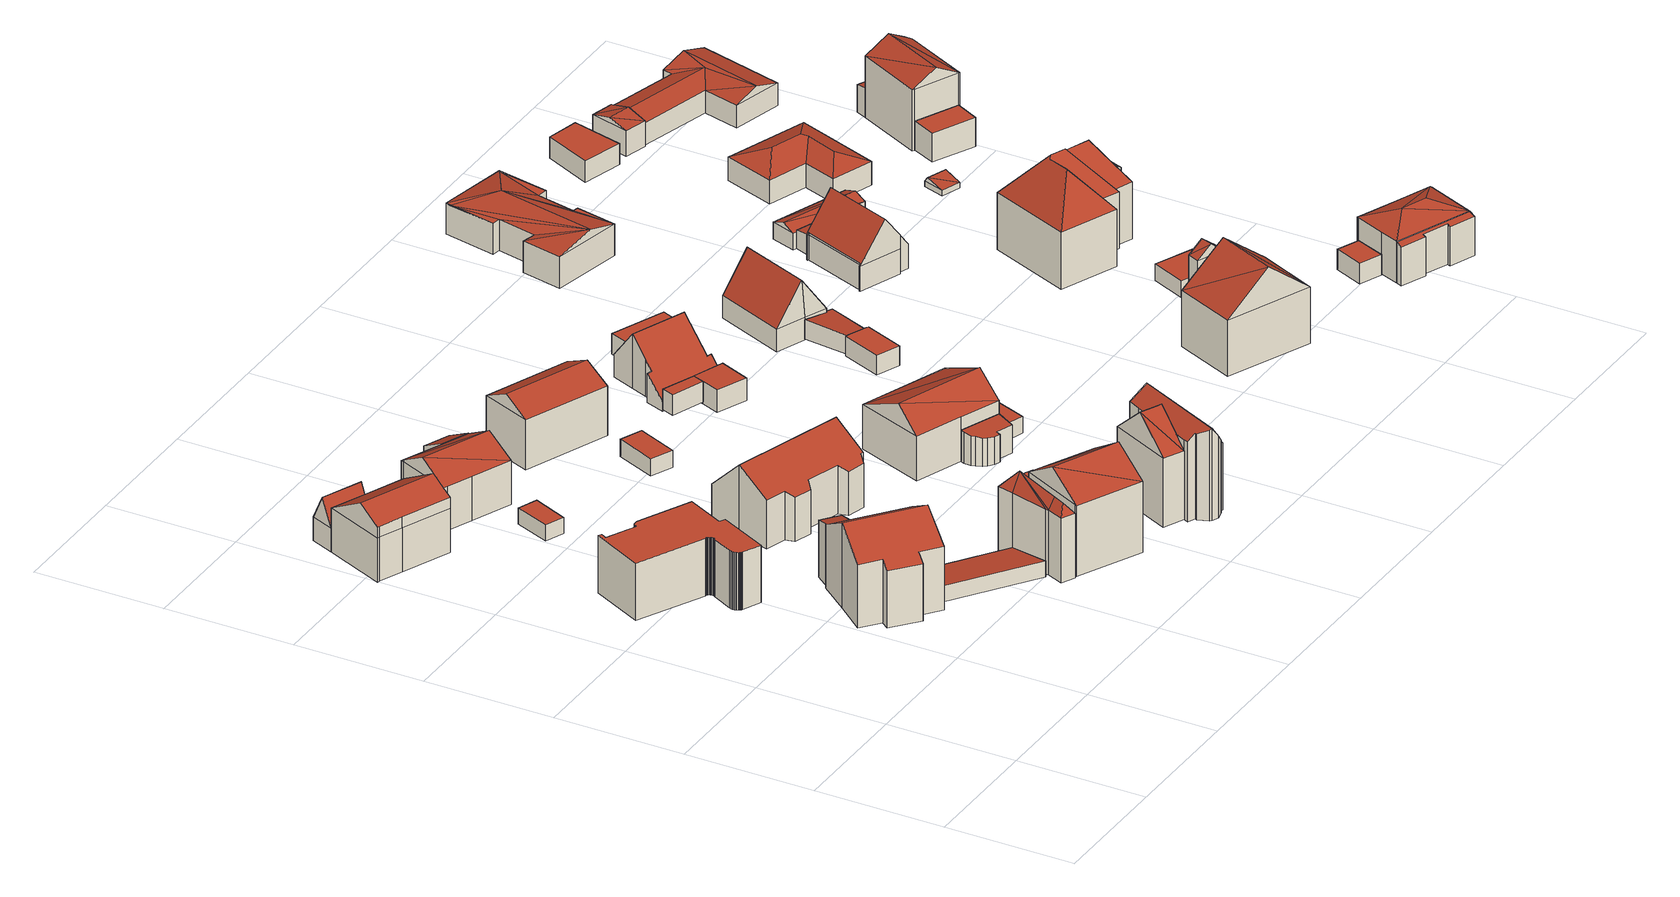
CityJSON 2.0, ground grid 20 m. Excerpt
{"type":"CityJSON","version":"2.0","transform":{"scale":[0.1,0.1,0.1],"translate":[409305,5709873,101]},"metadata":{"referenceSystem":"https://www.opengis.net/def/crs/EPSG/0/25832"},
"CityObjects":{
"building1":{"type":"Building","attributes":{"Gemeindeschluessel":"05978036","Geometrietyp2DReferenz":"3000","function":"31001_1000","roofType":"9999","measuredHeight":9},"geometry":[{"type":"MultiSurface","lod":"2","boundaries":[[[0,1,2,3,4,5,6,7,8,9,10,11,12,13,14,15,16,17,18,19,20,21,22,23,24,25,26,27,28,29,30,31,32,33,34,35,36,37,38,39,40,41,42,43,44,45,46,47,48]],[[48,47,49,50]],[[47,46,51,49]],[[46,45,52,51]],[[45,44,53,52]],[[44,43,54,53]],[[43,42,55,54]],[[42,41,56,55]],[[41,40,57,56]],[[40,39,58,57]],[[39,38,59,58]],[[38,37,60,59]],[[37,36,61,60]],[[36,35,62,61]],[[35,34,63,62]],[[34,33,64,63]],[[33,32,65,64]],[[32,31,66,65]],[[31,30,67,66]],[[30,29,68,67]],[[29,28,69,68]],[[28,27,70,69]],[[27,26,71,70]],[[26,25,72,71]],[[25,24,73,72]],[[24,23,74,73]],[[23,22,75,74]],[[22,21,76,75]],[[21,20,77,76]],[[20,19,78,77]],[[19,18,79,78]],[[18,17,80,79]],[[17,16,81,80]],[[16,15,82,81]],[[15,14,83,82]],[[14,13,84,83]],[[13,12,85,84]],[[12,11,86,85]],[[11,10,87,86]],[[10,9,88,87]],[[9,8,89,88]],[[8,7,90,89]],[[7,6,91,90]],[[6,5,92,91]],[[5,4,93,92]],[[4,3,94,93]],[[3,2,95,94]],[[2,1,96,95]],[[1,0,97,96]],[[0,48,50,97]],[[50,49,51,52,53,54,55,56,57,58,59,60,61,62,63,64,65,66,67,68,69,70,71,72,73,74,75,76,77,78,79,80,81,82,83,84,85,86,87,88,89,90,91,92,93,94,95,96,97]]],"semantics":{"surfaces":[{"type":"RoofSurface"},{"type":"WallSurface"},{"type":"GroundSurface"}],"values":[0,1,1,1,1,1,1,1,1,1,1,1,1,1,1,1,1,1,1,1,1,1,1,1,1,1,1,1,1,1,1,1,1,1,1,1,1,1,1,1,1,1,1,1,1,1,1,1,1,1,2]}}]},
"building2":{"type":"Building","attributes":{"Gemeindeschluessel":"05978036","Geometrietyp2DReferenz":"3000","function":"31001_1000"},"children":["building2-1","building2-2"]},
"building2-1":{"type":"BuildingPart","attributes":{"roofType":"3100","measuredHeight":13.38},"parents":["building2"],"geometry":[{"type":"MultiSurface","lod":"2","boundaries":[[[98,99,100]],[[98,101,102,99]],[[101,103,104,102]],[[103,105,106,104]],[[105,107,108,106]],[[107,109,110,108]],[[109,111,112,110]],[[111,113,114,112]],[[113,115,116,114]],[[115,117,118,116]],[[117,119,120,118]],[[119,121,122,120]],[[121,123,124,122]],[[123,125,126,127,124]],[[121,119,117,115,113,111,109,107,105]],[[105,103,101,98,125,123,121]],[[99,102,104,106,108,110,112,114,116,118,120,122,124,127]],[[100,126,125,98]],[[100,99,127,126]]],"semantics":{"surfaces":[{"type":"WallSurface"},{"type":"RoofSurface"},{"type":"GroundSurface"},{"type":"ClosureSurface"}],"values":[0,0,0,0,0,0,0,0,0,0,0,0,0,0,1,1,2,0,3]}}]},
"building2-2":{"type":"BuildingPart","attributes":{"roofType":"2100","measuredHeight":9.89},"parents":["building2"],"geometry":[{"type":"MultiSurface","lod":"2","boundaries":[[[126,128,129,127]],[[128,130,131,129]],[[130,100,99,131]],[[130,128,126,100]],[[127,129,131,99]],[[127,99,100,126]]],"semantics":{"surfaces":[{"type":"WallSurface"},{"type":"RoofSurface"},{"type":"GroundSurface"},{"type":"ClosureSurface"}],"values":[0,0,0,1,2,3]}}]},
"building3":{"type":"Building","attributes":{"Gemeindeschluessel":"05978036","Geometrietyp2DReferenz":"3000","function":"31001_1000"},"children":["building3-1","building3-2"]},
"building3-1":{"type":"BuildingPart","attributes":{"roofType":"3100","measuredHeight":10.61},"parents":["building3"],"geometry":[{"type":"MultiSurface","lod":"2","boundaries":[[[132,133,134,135]],[[133,136,137,134]],[[136,138,139,140,137]],[[141,142,143,144,145]],[[142,146,147,143]],[[146,148,149,147]],[[148,132,135,149]],[[150,151,152,153,154,155,156]],[[142,141,138,156,155]],[[146,154,153,148]],[[142,155,154,146]],[[148,153,152,132]],[[132,152,151,133]],[[133,151,150,136]],[[136,150,156,138]],[[135,134,137,140,144,143,147,149]],[[145,139,138,141]],[[145,144,140,139]]],"semantics":{"surfaces":[{"type":"WallSurface"},{"type":"RoofSurface"},{"type":"GroundSurface"},{"type":"ClosureSurface"}],"values":[0,0,0,0,0,0,0,1,1,0,0,0,0,0,0,2,0,3]}}]},
"building3-2":{"type":"BuildingPart","attributes":{"roofType":"5000","measuredHeight":7.7},"parents":["building3"],"geometry":[{"type":"MultiSurface","lod":"2","boundaries":[[[139,157,158,140]],[[157,159,160,158]],[[159,145,144,160]],[[161,145,159]],[[162,161,159,157]],[[162,157,139]],[[161,162,139,145]],[[140,158,160,144]],[[140,144,145,139]]],"semantics":{"surfaces":[{"type":"WallSurface"},{"type":"RoofSurface"},{"type":"GroundSurface"},{"type":"ClosureSurface"}],"values":[0,0,0,0,1,0,1,2,3]}}]},
"building4":{"type":"Building","attributes":{"Gemeindeschluessel":"05978036","Geometrietyp2DReferenz":"3000","function":"31001_2460","roofType":"2100","measuredHeight":2.43},"geometry":[{"type":"MultiSurface","lod":"2","boundaries":[[[163,164,104,108]],[[164,165,166,104]],[[165,167,168,166]],[[167,163,108,168]],[[167,165,164,163]],[[108,104,166,168]]],"semantics":{"surfaces":[{"type":"WallSurface"},{"type":"RoofSurface"},{"type":"GroundSurface"}],"values":[0,0,0,0,1,2]}}]},
"building5":{"type":"Building","attributes":{"Gemeindeschluessel":"05978036","Geometrietyp2DReferenz":"3000","function":"31001_1310","roofType":"2100","measuredHeight":2.4},"geometry":[{"type":"MultiSurface","lod":"2","boundaries":[[[169,170,171,172]],[[170,173,174,171]],[[173,175,176,174]],[[175,169,172,176]],[[175,173,170,169]],[[172,171,174,176]]],"semantics":{"surfaces":[{"type":"WallSurface"},{"type":"RoofSurface"},{"type":"GroundSurface"}],"values":[0,0,0,0,1,2]}}]},
"building6":{"type":"Building","attributes":{"Gemeindeschluessel":"05978036","Geometrietyp2DReferenz":"3000","function":"31001_2460","roofType":"1000","measuredHeight":2.53},"geometry":[{"type":"MultiSurface","lod":"2","boundaries":[[[177,178,179,180]],[[178,181,182,179]],[[181,183,184,182]],[[183,177,180,184]],[[183,181,178,177]],[[180,179,182,184]]],"semantics":{"surfaces":[{"type":"WallSurface"},{"type":"RoofSurface"},{"type":"GroundSurface"}],"values":[0,0,0,0,1,2]}}]},
"building7":{"type":"Building","attributes":{"Gemeindeschluessel":"05978036","Geometrietyp2DReferenz":"3000","function":"31001_1000","roofType":"5000","measuredHeight":12.64},"geometry":[{"type":"MultiSurface","lod":"2","boundaries":[[[185,186,187,188]],[[186,189,190,187]],[[189,191,192,190]],[[191,193,194,192]],[[193,195,196,194]],[[195,197,198,196]],[[197,199,200,198]],[[199,201,202,200]],[[201,185,188,202]],[[203,204,199,197]],[[203,197,195]],[[205,206,204,203,195,193]],[[207,205,193,191]],[[207,191,189]],[[206,205,207,189,186]],[[185,206,186]],[[201,206,185]],[[199,206,201]],[[206,199,204]],[[188,187,190,192,194,196,198,200,202]]],"semantics":{"surfaces":[{"type":"WallSurface"},{"type":"RoofSurface"},{"type":"GroundSurface"}],"values":[0,0,0,0,0,0,0,0,0,1,1,1,1,1,1,1,1,1,1,2]}}]},
"building8":{"type":"Building","attributes":{"Gemeindeschluessel":"05978036","Geometrietyp2DReferenz":"3000","function":"31001_1000"},"children":["building8-1","building8-2"]},
"building8-1":{"type":"BuildingPart","attributes":{"roofType":"3100","measuredHeight":9.52},"parents":["building8"],"geometry":[{"type":"MultiSurface","lod":"2","boundaries":[[[208,209,210,211]],[[209,212,213,210]],[[212,214,215,213]],[[214,216,217,215]],[[216,218,219,217]],[[218,220,221,219]],[[220,222,223,221]],[[220,224,208,222]],[[224,220,225,226]],[[226,209,224]],[[209,226,216,214,212]],[[218,225,220]],[[216,226,225,218]],[[208,224,209]],[[223,211,210,213,215,217,219,221]],[[211,223,222,208]]],"semantics":{"surfaces":[{"type":"WallSurface"},{"type":"RoofSurface"},{"type":"GroundSurface"},{"type":"ClosureSurface"}],"values":[0,0,0,0,0,0,0,1,1,1,1,0,0,0,2,3]}}]},
"building8-2":{"type":"BuildingPart","attributes":{"roofType":"2100","measuredHeight":6.96},"parents":["building8"],"geometry":[{"type":"MultiSurface","lod":"2","boundaries":[[[227,228,208,211,229]],[[230,231,232,223,222]],[[231,227,229,232]],[[231,230,228,227]],[[229,211,223,232]],[[222,208,228,230]],[[222,223,211,208]]],"semantics":{"surfaces":[{"type":"WallSurface"},{"type":"RoofSurface"},{"type":"GroundSurface"},{"type":"ClosureSurface"}],"values":[0,0,0,1,2,0,3]}}]},
"building9":{"type":"Building","attributes":{"Gemeindeschluessel":"05978036","Geometrietyp2DReferenz":"3000","function":"31001_1000","roofType":"3100","measuredHeight":14.6},"geometry":[{"type":"MultiSurface","lod":"2","boundaries":[[[233,234,235,236]],[[234,237,238,235]],[[237,239,240,238]],[[239,241,242,240]],[[241,243,244,242]],[[243,233,236,244]],[[245,234,233,243]],[[243,246,245]],[[237,245,246]],[[237,246,247,239]],[[239,247,241]],[[241,247,246,243]],[[234,245,237]],[[236,235,238,240,242,244]]],"semantics":{"surfaces":[{"type":"WallSurface"},{"type":"RoofSurface"},{"type":"GroundSurface"}],"values":[0,0,0,0,0,0,1,1,1,1,0,0,0,2]}}]},
"building10":{"type":"Building","attributes":{"Gemeindeschluessel":"05978036","Geometrietyp2DReferenz":"3000","function":"31001_1000","roofType":"3100","measuredHeight":10.84},"geometry":[{"type":"MultiSurface","lod":"2","boundaries":[[[248,249,250,251]],[[249,252,253,250]],[[252,254,255,253]],[[254,256,257,255]],[[256,258,259,257]],[[258,260,261,259]],[[260,262,263,261]],[[262,264,265,263]],[[264,266,267,265]],[[266,268,269,267]],[[268,270,271,269]],[[270,272,273,271]],[[272,274,275,273]],[[274,276,277,275]],[[276,278,279,277]],[[278,280,281,279]],[[280,282,283,281]],[[282,248,251,283]],[[278,276,274,272,270,268,266,264]],[[264,262,260,258,256,254,252,249,248,282,280,278]],[[251,250,253,255,257,259,261,263,265,267,269,271,273,275,277,279,281,283]]],"semantics":{"surfaces":[{"type":"WallSurface"},{"type":"RoofSurface"},{"type":"GroundSurface"}],"values":[0,0,0,0,0,0,0,0,0,0,0,0,0,0,0,0,0,0,1,1,2]}}]},
"building11":{"type":"Building","attributes":{"Gemeindeschluessel":"05978036","Geometrietyp2DReferenz":"3000","function":"31001_2460","roofType":"1000","measuredHeight":2.7},"geometry":[{"type":"MultiSurface","lod":"2","boundaries":[[[284,285,286,287]],[[285,288,289,286]],[[288,290,291,289]],[[290,284,287,291]],[[290,288,285,284]],[[287,286,289,291]]],"semantics":{"surfaces":[{"type":"WallSurface"},{"type":"RoofSurface"},{"type":"GroundSurface"}],"values":[0,0,0,0,1,2]}}]},
"building12":{"type":"Building","attributes":{"Gemeindeschluessel":"05978036","Geometrietyp2DReferenz":"3000","function":"31001_1000"},"children":["building12-1","building12-2"]},
"building12-1":{"type":"BuildingPart","attributes":{"roofType":"3100","measuredHeight":14.38},"parents":["building12"],"geometry":[{"type":"MultiSurface","lod":"2","boundaries":[[[292,293,294,295]],[[293,296,297,298,294]],[[299,300,301,302,303]],[[300,304,305,301]],[[304,306,307,305]],[[306,308,309,307]],[[308,310,311,309]],[[310,312,313,311]],[[312,314,315,313]],[[314,316,317,315]],[[316,318,319,317]],[[318,320,321,319]],[[320,322,323,321]],[[322,324,325,323]],[[324,326,327,325]],[[326,328,329,327]],[[328,330,331,329]],[[330,332,333,331]],[[332,292,295,333]],[[328,326,324,322,320,318,316,314,312,310,308,306,304]],[[304,300,299,334,335,296,293,292,332,330,328]],[[295,294,298,302,301,305,307,309,311,313,315,317,319,321,323,325,327,329,331,333]],[[299,303,334]],[[335,297,296]],[[303,302,298,297]],[[303,297,335,334]]],"semantics":{"surfaces":[{"type":"WallSurface"},{"type":"RoofSurface"},{"type":"GroundSurface"},{"type":"ClosureSurface"}],"values":[0,0,0,0,0,0,0,0,0,0,0,0,0,0,0,0,0,0,0,1,1,2,0,0,3,3]}}]},
"building12-2":{"type":"BuildingPart","attributes":{"roofType":"3100","measuredHeight":15.64},"parents":["building12"],"geometry":[{"type":"MultiSurface","lod":"2","boundaries":[[[336,303,302,337]],[[297,338,339,298]],[[338,336,337,339]],[[336,338,340]],[[336,341,334,303]],[[341,336,340]],[[340,297,335,341]],[[297,340,338]],[[337,302,298,339]],[[298,302,303,297]],[[341,335,334]],[[334,335,297,303]]],"semantics":{"surfaces":[{"type":"WallSurface"},{"type":"RoofSurface"},{"type":"GroundSurface"},{"type":"ClosureSurface"}],"values":[0,0,0,0,1,1,1,1,2,3,0,3]}}]},
"building13":{"type":"Building","attributes":{"Gemeindeschluessel":"05978036","Geometrietyp2DReferenz":"3000","function":"31001_1000","roofType":"3100","measuredHeight":9.94},"geometry":[{"type":"MultiSurface","lod":"2","boundaries":[[[342,343,344,345]],[[343,346,347,344]],[[346,348,349,347]],[[348,342,345,349]],[[346,343,350]],[[342,348,351]],[[343,342,351,350]],[[348,346,350,351]],[[345,344,347,349]]],"semantics":{"surfaces":[{"type":"WallSurface"},{"type":"RoofSurface"},{"type":"GroundSurface"}],"values":[0,0,0,0,0,0,1,1,2]}}]},
"building14":{"type":"Building","attributes":{"Gemeindeschluessel":"05978036","Geometrietyp2DReferenz":"3000","function":"31001_1000"},"children":["building14-1","building14-2"]},
"building14-1":{"type":"BuildingPart","attributes":{"roofType":"3100","measuredHeight":10.38},"parents":["building14"],"geometry":[{"type":"MultiSurface","lod":"2","boundaries":[[[352,353,354,355]],[[353,356,357,354]],[[356,358,359,360,357]],[[361,362,363,364,365]],[[362,366,367,363]],[[366,352,355,367]],[[368,369,352,366]],[[366,370,368]],[[358,371,368,370]],[[370,362,361,358]],[[356,371,358]],[[353,369,368,371,356]],[[352,369,353]],[[370,366,362]],[[355,354,357,360,364,363,367]],[[365,359,358,361]],[[365,364,360,359]]],"semantics":{"surfaces":[{"type":"WallSurface"},{"type":"RoofSurface"},{"type":"GroundSurface"},{"type":"ClosureSurface"}],"values":[0,0,0,0,0,0,1,1,1,1,0,0,0,0,2,0,3]}}]},
"building14-2":{"type":"BuildingPart","attributes":{"roofType":"2100","measuredHeight":4.91},"parents":["building14"],"geometry":[{"type":"MultiSurface","lod":"2","boundaries":[[[372,373,374,375]],[[373,365,364,374]],[[359,376,377,360]],[[376,378,379,377]],[[378,380,381,379]],[[380,382,383,381]],[[382,384,385,383]],[[384,386,387,385]],[[386,388,389,387]],[[388,390,391,389]],[[390,372,375,391]],[[390,388,386,384,382,380,378,376,359,365,373,372]],[[375,374,364,360,377,379,381,383,385,387,389,391]],[[360,364,365,359]]],"semantics":{"surfaces":[{"type":"WallSurface"},{"type":"RoofSurface"},{"type":"GroundSurface"},{"type":"ClosureSurface"}],"values":[0,0,0,0,0,0,0,0,0,0,0,1,2,3]}}]},
"building15":{"type":"Building","attributes":{"Gemeindeschluessel":"05978036","Geometrietyp2DReferenz":"3000","function":"51009_1610","roofType":"1000","measuredHeight":3.21},"geometry":[{"type":"MultiSurface","lod":"2","boundaries":[[[392,393,394,395]],[[393,396,397,394]],[[396,398,399,397]],[[398,392,395,399]],[[398,396,393,392]],[[395,394,397,399]]],"semantics":{"surfaces":[{"type":"WallSurface"},{"type":"RoofSurface"},{"type":"GroundSurface"}],"values":[0,0,0,0,1,2]}}]},
"building16":{"type":"Building","attributes":{"Gemeindeschluessel":"05978036","Geometrietyp2DReferenz":"3000","function":"31001_2460","roofType":"1000","measuredHeight":2.65},"geometry":[{"type":"MultiSurface","lod":"2","boundaries":[[[400,401,402,403]],[[401,404,405,402]],[[404,406,407,405]],[[406,408,409,407]],[[408,410,411,409]],[[410,400,403,411]],[[410,408,406,404,401,400]],[[403,402,405,407,409,411]]],"semantics":{"surfaces":[{"type":"WallSurface"},{"type":"RoofSurface"},{"type":"GroundSurface"}],"values":[0,0,0,0,0,0,1,2]}}]},
"building17":{"type":"Building","attributes":{"Gemeindeschluessel":"05978036","Geometrietyp2DReferenz":"3000","function":"31001_1000"},"children":["building17-1","building17-2"]},
"building17-1":{"type":"BuildingPart","attributes":{"roofType":"1000","measuredHeight":3.52},"parents":["building17"],"geometry":[{"type":"MultiSurface","lod":"2","boundaries":[[[412,413,414,415]],[[413,396,416,414]],[[396,393,417,418,416]],[[419,412,415,420,421]],[[419,393,396,413,412]],[[415,414,416,418,420]],[[421,417,393,419]],[[421,420,418,417]]],"semantics":{"surfaces":[{"type":"WallSurface"},{"type":"RoofSurface"},{"type":"GroundSurface"},{"type":"ClosureSurface"}],"values":[0,0,0,0,1,2,0,3]}}]},
"building17-2":{"type":"BuildingPart","attributes":{"roofType":"3100","measuredHeight":8.49},"parents":["building17"],"geometry":[{"type":"MultiSurface","lod":"2","boundaries":[[[417,422,423,418]],[[422,424,425,423]],[[424,426,427,425]],[[426,428,429,427]],[[428,430,431,429]],[[430,432,433,431]],[[432,434,435,433]],[[434,436,437,435]],[[436,438,439,437]],[[438,440,441,439]],[[440,421,420,441]],[[436,434,432,430]],[[430,428,426,424,422,417,421,440,438,436]],[[420,418,423,425,427,429,431,433,435,437,439,441]],[[417,418,420,421]]],"semantics":{"surfaces":[{"type":"WallSurface"},{"type":"RoofSurface"},{"type":"GroundSurface"},{"type":"ClosureSurface"}],"values":[0,0,0,0,0,0,0,0,0,0,0,1,1,2,3]}}]},
"building18":{"type":"Building","attributes":{"Gemeindeschluessel":"05978036","Geometrietyp2DReferenz":"3000","function":"31001_2460","roofType":"1000","measuredHeight":3.22},"geometry":[{"type":"MultiSurface","lod":"2","boundaries":[[[442,443,444,445]],[[443,446,447,444]],[[446,448,449,447]],[[448,450,451,449]],[[450,452,453,451]],[[452,442,445,453]],[[452,450,448,446,443,442]],[[445,444,447,449,451,453]]],"semantics":{"surfaces":[{"type":"WallSurface"},{"type":"RoofSurface"},{"type":"GroundSurface"}],"values":[0,0,0,0,0,0,1,2]}}]},
"building19":{"type":"Building","attributes":{"Gemeindeschluessel":"05978036","Geometrietyp2DReferenz":"3000","function":"31001_2460","roofType":"9999","measuredHeight":3},"geometry":[{"type":"MultiSurface","lod":"2","boundaries":[[[454,455,456,457,458,459]],[[459,458,460,461]],[[458,457,462,460]],[[457,456,463,462]],[[456,455,464,463]],[[455,454,465,464]],[[454,459,461,465]],[[461,460,462,463,464,465]]],"semantics":{"surfaces":[{"type":"RoofSurface"},{"type":"WallSurface"},{"type":"GroundSurface"}],"values":[0,1,1,1,1,1,1,2]}}]},
"building20":{"type":"Building","attributes":{"Gemeindeschluessel":"05978036","Geometrietyp2DReferenz":"3000","function":"31001_1000","roofType":"2100","measuredHeight":3.04},"geometry":[{"type":"MultiSurface","lod":"2","boundaries":[[[466,467,464,465]],[[467,468,469,464]],[[468,470,471,469]],[[470,472,473,471]],[[472,474,475,473]],[[474,466,465,475]],[[474,472,470,468,467,466]],[[465,464,469,471,473,475]]],"semantics":{"surfaces":[{"type":"WallSurface"},{"type":"RoofSurface"},{"type":"GroundSurface"}],"values":[0,0,0,0,0,0,1,2]}}]},
"building21":{"type":"Building","attributes":{"Gemeindeschluessel":"05978036","Geometrietyp2DReferenz":"3000","function":"31001_1000","roofType":"5000","measuredHeight":9.46},"geometry":[{"type":"MultiSurface","lod":"2","boundaries":[[[476,477,478,479]],[[477,480,481,478]],[[480,482,483,481]],[[482,484,485,483]],[[484,486,487,485]],[[486,476,479,487]],[[488,482,489]],[[488,484,482]],[[484,488,486]],[[489,482,480]],[[488,489,480,477]],[[476,488,477]],[[488,476,486]],[[479,478,481,483,485,487]]],"semantics":{"surfaces":[{"type":"WallSurface"},{"type":"RoofSurface"},{"type":"GroundSurface"}],"values":[0,0,0,0,0,0,1,1,1,0,1,0,0,2]}}]},
"building22":{"type":"Building","attributes":{"Gemeindeschluessel":"05978036","Geometrietyp2DReferenz":"3000","function":"31001_1000"},"children":["building22-1","building22-2"]},
"building22-1":{"type":"BuildingPart","attributes":{"roofType":"3100","measuredHeight":14.52},"parents":["building22"],"geometry":[{"type":"MultiSurface","lod":"2","boundaries":[[[490,491,492,493,494]],[[491,495,496,492]],[[495,497,498,496]],[[495,491,499]],[[490,500,501,497,502]],[[502,491,490]],[[491,502,499]],[[497,499,502]],[[499,497,495]],[[493,492,496,498,503]],[[503,498,497,501,504]],[[494,500,490]],[[494,493,503,504]],[[494,504,501,500]]],"semantics":{"surfaces":[{"type":"WallSurface"},{"type":"RoofSurface"},{"type":"GroundSurface"},{"type":"ClosureSurface"}],"values":[0,0,0,0,0,1,1,1,1,2,0,0,3,3]}}]},
"building22-2":{"type":"BuildingPart","attributes":{"roofType":"3100","measuredHeight":9.36},"parents":["building22"],"geometry":[{"type":"MultiSurface","lod":"2","boundaries":[[[504,505,506,503]],[[505,507,508,506]],[[507,494,493,508]],[[507,505,509]],[[505,510,509]],[[510,505,504,501]],[[509,494,507]],[[494,509,510,500]],[[503,506,508,493]],[[503,493,494,504]],[[510,501,500]],[[500,501,504,494]]],"semantics":{"surfaces":[{"type":"WallSurface"},{"type":"RoofSurface"},{"type":"GroundSurface"},{"type":"ClosureSurface"}],"values":[0,0,0,0,1,1,1,1,2,3,0,3]}}]},
"building23":{"type":"Building","attributes":{"Gemeindeschluessel":"05978036","Geometrietyp2DReferenz":"3000","function":"31001_2460","roofType":"3100","measuredHeight":7.95},"geometry":[{"type":"MultiSurface","lod":"2","boundaries":[[[511,512,513,514]],[[512,515,516,513]],[[515,517,518,516]],[[517,511,514,518]],[[515,512,519]],[[511,517,520]],[[520,512,511]],[[512,520,519]],[[517,519,520]],[[519,517,515]],[[514,513,516,518]]],"semantics":{"surfaces":[{"type":"WallSurface"},{"type":"RoofSurface"},{"type":"GroundSurface"}],"values":[0,0,0,0,0,0,1,1,1,1,2]}}]},
"building24":{"type":"Building","attributes":{"Gemeindeschluessel":"05978036","Geometrietyp2DReferenz":"3000","function":"31001_1000","roofType":"5000","measuredHeight":9.62},"geometry":[{"type":"MultiSurface","lod":"2","boundaries":[[[521,522,523,524]],[[522,525,526,523]],[[525,527,528,526]],[[527,529,530,528]],[[529,531,532,530]],[[531,533,534,532]],[[533,535,536,534]],[[535,537,538,536]],[[537,539,540,538]],[[539,541,542,540]],[[541,521,524,542]],[[543,544,545,546,547,529,527,548,549]],[[550,551,549,548,552,553]],[[521,550,553,522]],[[522,553,552,525]],[[525,552,548,527]],[[541,551,550,521]],[[531,547,546,533]],[[529,547,531]],[[533,546,545,535]],[[535,545,544,537]],[[537,544,543,539]],[[539,543,549,551,541]],[[524,523,526,528,530,532,534,536,538,540,542]]],"semantics":{"surfaces":[{"type":"WallSurface"},{"type":"RoofSurface"},{"type":"GroundSurface"}],"values":[0,0,0,0,0,0,0,0,0,0,0,1,1,0,0,0,0,0,0,0,0,0,0,2]}}]},
"building25":{"type":"Building","attributes":{"Gemeindeschluessel":"05978036","Geometrietyp2DReferenz":"3000","function":"31001_1000","roofType":"5000","measuredHeight":6.26},"geometry":[{"type":"MultiSurface","lod":"2","boundaries":[[[554,555,556,557]],[[555,558,559,556]],[[558,560,561,559]],[[560,562,563,561]],[[562,564,565,563]],[[564,566,567,565]],[[566,568,569,567]],[[568,570,571,569]],[[570,572,573,571]],[[572,574,575,573]],[[574,576,577,575]],[[576,554,557,577]],[[564,578,579]],[[562,578,564]],[[578,562,580]],[[580,560,558]],[[580,581,578]],[[558,581,580]],[[555,581,558]],[[554,581,555]],[[581,554,576]],[[579,568,566]],[[578,568,579]],[[578,570,568]],[[578,574,570]],[[574,578,581]],[[572,570,574]],[[562,560,580]],[[576,574,581]],[[566,564,579]],[[557,556,559,561,563,565,567,569,571,573,575,577]]],"semantics":{"surfaces":[{"type":"WallSurface"},{"type":"RoofSurface"},{"type":"GroundSurface"}],"values":[0,0,0,0,0,0,0,0,0,0,0,0,1,1,1,1,1,1,1,1,1,1,1,1,1,1,1,0,0,0,2]}}]},
"building26":{"type":"Building","attributes":{"Gemeindeschluessel":"05978036","Geometrietyp2DReferenz":"3000","function":"31001_2460","roofType":"1000","measuredHeight":2.64},"geometry":[{"type":"MultiSurface","lod":"2","boundaries":[[[582,583,584,585]],[[583,586,587,584]],[[586,588,589,587]],[[588,590,514,589]],[[590,591,518,514]],[[591,582,585,518]],[[591,590,588,586,583,582]],[[585,584,587,589,514,518]]],"semantics":{"surfaces":[{"type":"WallSurface"},{"type":"RoofSurface"},{"type":"GroundSurface"}],"values":[0,0,0,0,0,0,1,2]}}]},
"building27":{"type":"Building","attributes":{"Gemeindeschluessel":"05978036","Geometrietyp2DReferenz":"3000","function":"51009_1610","roofType":"2100","measuredHeight":5.71},"geometry":[{"type":"MultiSurface","lod":"2","boundaries":[[[592,593,594,595]],[[593,596,597,594]],[[596,598,599,597]],[[598,592,595,599]],[[598,596,593,592]],[[595,594,597,599]]],"semantics":{"surfaces":[{"type":"WallSurface"},{"type":"RoofSurface"},{"type":"GroundSurface"}],"values":[0,0,0,0,1,2]}}]},
"building28":{"type":"Building","attributes":{"Gemeindeschluessel":"05978036","Geometrietyp2DReferenz":"3000","function":"31001_2460","roofType":"2100","measuredHeight":3.34},"geometry":[{"type":"MultiSurface","lod":"2","boundaries":[[[600,601,602,603]],[[601,604,605,602]],[[604,606,607,605]],[[606,600,603,607]],[[606,604,601,600]],[[603,602,605,607]]],"semantics":{"surfaces":[{"type":"WallSurface"},{"type":"RoofSurface"},{"type":"GroundSurface"}],"values":[0,0,0,0,1,2]}}]},
"building29":{"type":"Building","attributes":{"Gemeindeschluessel":"05978036","Geometrietyp2DReferenz":"3000","function":"51009_1610","roofType":"1000","measuredHeight":3.16},"geometry":[{"type":"MultiSurface","lod":"2","boundaries":[[[608,609,610,611]],[[609,612,613,610]],[[612,614,615,613]],[[614,608,611,615]],[[614,612,609,608]],[[611,610,613,615]]],"semantics":{"surfaces":[{"type":"WallSurface"},{"type":"RoofSurface"},{"type":"GroundSurface"}],"values":[0,0,0,0,1,2]}}]},
"building30":{"type":"Building","attributes":{"Gemeindeschluessel":"05978036","Geometrietyp2DReferenz":"3000","function":"31001_2460","roofType":"3100","measuredHeight":3.43},"geometry":[{"type":"MultiSurface","lod":"2","boundaries":[[[616,617,618,619]],[[617,620,605,618]],[[620,621,602,605]],[[621,622,623,602]],[[622,624,625,623]],[[624,616,619,625]],[[624,626,616]],[[626,624,627]],[[627,617,626]],[[617,627,622,621,620]],[[616,626,617]],[[627,624,622]],[[619,618,605,602,623,625]]],"semantics":{"surfaces":[{"type":"WallSurface"},{"type":"RoofSurface"},{"type":"GroundSurface"}],"values":[0,0,0,0,0,0,1,1,1,1,0,0,2]}}]},
"building31":{"type":"Building","attributes":{"Gemeindeschluessel":"05978036","Geometrietyp2DReferenz":"3000","function":"31001_1000"},"children":["building31-1","building31-2"]},
"building31-1":{"type":"BuildingPart","attributes":{"roofType":"5000","measuredHeight":15.24},"parents":["building31"],"geometry":[{"type":"MultiSurface","lod":"2","boundaries":[[[628,629,630,631]],[[629,632,633,630]],[[632,634,635,633]],[[634,636,637,635]],[[638,639,640,641]],[[639,642,643,640]],[[642,644,645,643]],[[644,646,647,645]],[[646,628,631,647]],[[648,649,650,646,644]],[[651,648,644,642]],[[652,651,642,639]],[[652,636,634]],[[652,638,636]],[[638,652,639]],[[649,648,651,652,634,632]],[[653,650,649,632,629]],[[653,629,628]],[[650,653,628,646]],[[631,630,633,635,637,641,640,643,645,647]],[[641,637,636,638]]],"semantics":{"surfaces":[{"type":"WallSurface"},{"type":"RoofSurface"},{"type":"GroundSurface"},{"type":"ClosureSurface"}],"values":[0,0,0,0,0,0,0,0,0,1,1,1,1,1,1,1,1,1,1,2,3]}}]},
"building31-2":{"type":"BuildingPart","attributes":{"roofType":"2100","measuredHeight":9.55},"parents":["building31"],"geometry":[{"type":"MultiSurface","lod":"2","boundaries":[[[654,655,656,637,636]],[[655,657,658,656]],[[657,659,638,641,658]],[[659,657,655,654]],[[637,656,658,641]],[[636,638,659,654]],[[636,637,641,638]]],"semantics":{"surfaces":[{"type":"WallSurface"},{"type":"RoofSurface"},{"type":"GroundSurface"},{"type":"ClosureSurface"}],"values":[0,0,0,1,2,0,3]}}]},
"building32":{"type":"Building","attributes":{"Gemeindeschluessel":"05978036","Geometrietyp2DReferenz":"3000","function":"31001_1000"},"children":["building32-1","building32-2"]},
"building32-1":{"type":"BuildingPart","attributes":{"roofType":"5000","measuredHeight":8.2},"parents":["building32"],"geometry":[{"type":"MultiSurface","lod":"2","boundaries":[[[660,661,662,663]],[[660,664,665,661]],[[664,666,667,665]],[[666,668,669,667]],[[668,670,671,669]],[[670,672,673,671]],[[672,674,675,673]],[[674,672,670,676]],[[666,664,660,663,677]],[[670,677,676]],[[666,677,670,668]],[[677,674,676]],[[674,677,663]],[[662,661,665,667,669,671,673,675]],[[663,662,675,674]]],"semantics":{"surfaces":[{"type":"WallSurface"},{"type":"RoofSurface"},{"type":"GroundSurface"},{"type":"ClosureSurface"}],"values":[0,0,0,0,0,0,0,1,1,1,1,1,1,2,3]}}]},
"building32-2":{"type":"BuildingPart","attributes":{"roofType":"2100","measuredHeight":6.5},"parents":["building32"],"geometry":[{"type":"MultiSurface","lod":"2","boundaries":[[[678,679,680,681]],[[679,682,683,680]],[[682,684,685,683]],[[684,686,687,685]],[[686,663,662,687]],[[674,688,689,675]],[[688,678,681,689]],[[688,674,663,686,684,682,679,678]],[[681,680,683,685,687,662,675,689]],[[675,662,663,674]]],"semantics":{"surfaces":[{"type":"WallSurface"},{"type":"RoofSurface"},{"type":"GroundSurface"},{"type":"ClosureSurface"}],"values":[0,0,0,0,0,0,0,1,2,3]}}]},
"building33":{"type":"Building","attributes":{"Gemeindeschluessel":"05978036","Geometrietyp2DReferenz":"3000","function":"51009_1611","roofType":"1000","measuredHeight":3.29},"geometry":[{"type":"MultiSurface","lod":"2","boundaries":[[[690,691,692,693]],[[691,694,695,692]],[[694,696,697,695]],[[696,690,693,697]],[[696,694,691,690]],[[693,692,695,697]]],"semantics":{"surfaces":[{"type":"WallSurface"},{"type":"RoofSurface"},{"type":"GroundSurface"}],"values":[0,0,0,0,1,2]}}]},
"building34":{"type":"Building","attributes":{"Gemeindeschluessel":"05978036","Geometrietyp2DReferenz":"3000","function":"31001_1000","roofType":"5000","measuredHeight":5.37},"geometry":[{"type":"MultiSurface","lod":"2","boundaries":[[[698,699,700,701]],[[699,702,703,700]],[[702,704,705,703]],[[704,706,707,705]],[[706,708,709,707]],[[708,698,701,709]],[[710,708,706]],[[711,712,710,706,704]],[[713,711,704,702]],[[713,702,699]],[[712,711,713,699,698]],[[710,712,698,708]],[[701,700,703,705,707,709]]],"semantics":{"surfaces":[{"type":"WallSurface"},{"type":"RoofSurface"},{"type":"GroundSurface"}],"values":[0,0,0,0,0,0,1,1,1,1,1,1,2]}}]},
"building35":{"type":"Building","attributes":{"Gemeindeschluessel":"05978036","Geometrietyp2DReferenz":"3000","function":"31001_9998","roofType":"5000","measuredHeight":1.6},"geometry":[{"type":"MultiSurface","lod":"2","boundaries":[[[714,715,716,717]],[[715,718,719,716]],[[718,720,721,719]],[[720,722,723,721]],[[722,714,717,723]],[[724,722,725]],[[725,722,720,718]],[[714,724,725]],[[714,725,715]],[[722,724,714]],[[715,725,718]],[[717,716,719,721,723]]],"semantics":{"surfaces":[{"type":"WallSurface"},{"type":"RoofSurface"},{"type":"GroundSurface"}],"values":[0,0,0,0,0,1,1,1,1,0,0,2]}}]},
"building36":{"type":"Building","attributes":{"Gemeindeschluessel":"05978036","Geometrietyp2DReferenz":"3000","function":"51009_1610","roofType":"3100","measuredHeight":4.87},"geometry":[{"type":"MultiSurface","lod":"2","boundaries":[[[726,727,728,729]],[[727,730,731,728]],[[730,732,733,731]],[[732,726,729,733]],[[730,727,734]],[[726,732,735]],[[726,734,727]],[[734,726,735]],[[735,730,734]],[[730,735,732]],[[729,728,731,733]]],"semantics":{"surfaces":[{"type":"WallSurface"},{"type":"RoofSurface"},{"type":"GroundSurface"}],"values":[0,0,0,0,0,0,1,1,1,1,2]}}]},
"building37":{"type":"Building","attributes":{"Gemeindeschluessel":"05978036","Geometrietyp2DReferenz":"3000","function":"31001_1000","roofType":"1000","measuredHeight":4.5},"geometry":[{"type":"MultiSurface","lod":"2","boundaries":[[[736,737,738,739]],[[737,740,741,738]],[[740,742,743,741]],[[742,736,739,743]],[[742,740,737,736]],[[739,738,741,743]]],"semantics":{"surfaces":[{"type":"WallSurface"},{"type":"RoofSurface"},{"type":"GroundSurface"}],"values":[0,0,0,0,1,2]}}]},
"building38":{"type":"Building","attributes":{"Gemeindeschluessel":"05978036","Geometrietyp2DReferenz":"3000","function":"31001_1000","roofType":"5000","measuredHeight":4.76},"geometry":[{"type":"MultiSurface","lod":"2","boundaries":[[[744,745,746,747]],[[745,748,749,746]],[[748,750,751,749]],[[750,752,753,751]],[[752,754,755,753]],[[754,756,757,755]],[[756,758,759,757]],[[758,744,747,759]],[[760,761,758,756]],[[748,760,762]],[[760,748,745]],[[760,763,762]],[[756,763,760]],[[763,756,754]],[[763,754,752]],[[762,763,752,750]],[[762,750,748]],[[761,760,745,744]],[[761,744,758]],[[747,746,749,751,753,755,757,759]]],"semantics":{"surfaces":[{"type":"WallSurface"},{"type":"RoofSurface"},{"type":"GroundSurface"}],"values":[0,0,0,0,0,0,0,0,1,1,1,1,1,1,0,1,0,1,0,2]}}]},
"building39":{"type":"Building","attributes":{"Gemeindeschluessel":"05978036","Geometrietyp2DReferenz":"3000","function":"31001_1000"},"children":["building39-1","building39-2"]},
"building39-1":{"type":"BuildingPart","attributes":{"roofType":"2100","measuredHeight":4.6},"parents":["building39"],"geometry":[{"type":"MultiSurface","lod":"2","boundaries":[[[764,765,766,767]],[[765,768,769,766]],[[768,770,771,769]],[[770,772,773,771]],[[772,770,768,765,764]],[[767,766,769,771,773]],[[767,773,772,764]]],"semantics":{"surfaces":[{"type":"WallSurface"},{"type":"RoofSurface"},{"type":"GroundSurface"},{"type":"ClosureSurface"}],"values":[0,0,0,0,1,2,3]}}]},
"building39-2":{"type":"BuildingPart","attributes":{"roofType":"3100","measuredHeight":11.78},"parents":["building39"],"geometry":[{"type":"MultiSurface","lod":"2","boundaries":[[[774,775,776,773,772]],[[775,777,778,776]],[[777,779,780,778]],[[779,781,782,780]],[[781,783,784,782]],[[783,785,764,767,784]],[[785,786,787]],[[786,785,783,788]],[[787,777,775,789]],[[777,787,786,790]],[[777,790,779]],[[779,790,786,788,781]],[[785,787,789,774]],[[774,789,775]],[[781,788,783]],[[767,773,776,778,780,782,784]],[[772,764,785,774]],[[772,773,767,764]]],"semantics":{"surfaces":[{"type":"WallSurface"},{"type":"RoofSurface"},{"type":"GroundSurface"},{"type":"ClosureSurface"}],"values":[0,0,0,0,0,0,1,1,1,1,0,0,0,0,0,2,0,3]}}]}
},
"vertices":[
[67,667,131],[72,676,131],[67,679,131],[27,599,131],[130,548,131],[131,548,131],[132,548,131],[133,547,131],[134,546,131],[135,545,131],[135,544,131],[136,543,131],[136,542,131],[136,540,131],[136,539,131],[135,538,131],[135,537,131],[134,536,131],[133,535,131],[117,504,131],[117,502,131],[116,501,131],[116,499,131],[116,498,131],[116,496,131],[117,494,131],[117,493,131],[118,491,131],[119,490,131],[120,489,131],[121,488,131],[123,487,131],[150,474,131],[187,549,131],[178,554,131],[206,611,131],[126,650,131],[124,651,131],[123,651,131],[122,651,131],[120,651,131],[119,651,131],[117,651,131],[116,650,131],[115,649,131],[114,648,131],[114,647,131],[113,646,131],[113,645,131],[113,646,41],[113,645,41],[114,647,41],[114,648,41],[115,649,41],[116,650,41],[117,651,41],[119,651,41],[120,651,41],[122,651,41],[123,651,41],[124,651,41],[126,650,41],[206,611,41],[178,554,41],[187,549,41],[150,474,41],[123,487,41],[121,488,41],[120,489,41],[119,490,41],[118,491,41],[117,493,41],[117,494,41],[116,496,41],[116,498,41],[116,499,41],[116,501,41],[117,502,41],[117,504,41],[133,535,41],[134,536,41],[135,537,41],[135,538,41],[136,539,41],[136,540,41],[136,542,41],[136,543,41],[135,544,41],[135,545,41],[134,546,41],[133,547,41],[132,548,41],[131,548,41],[130,548,41],[27,599,41],[67,679,41],[72,676,41],[67,667,41],
[244,388,147],[244,388,48],[244,388,146],[314,332,147],[314,332,48],[290,303,169],[290,303,48],[278,288,181],[278,288,48],[254,258,159],[254,258,48],[242,243,147],[242,243,48],[213,266,147],[213,266,48],[203,254,137],[203,254,48],[163,287,137],[163,287,48],[172,299,147],[172,299,48],[144,322,147],[144,322,48],[180,366,181],[180,366,48],[216,411,147],[216,411,48],[218,409,147],[218,409,146],[218,409,48],
[237,433,137],[237,433,48],[263,412,137],[263,412,48],
[40,965,75],[4,980,75],[4,980,6],[40,965,6],[0,981,75],[0,981,6],[40,1074,75],[40,1074,43],[40,1074,6],[101,1049,75],[155,1026,75],[155,1026,6],[101,1049,6],[101,1049,43],[121,946,75],[121,946,6],[116,933,75],[116,933,6],[0,981,92],[4,980,92],[40,965,92],[116,933,92],[121,946,100],[130,967,113],[15,1015,113],
[55,1110,43],[55,1110,6],[116,1084,43],[116,1084,6],[109,1066,83],[47,1092,83],
[254,258,73],[290,303,69],[400,225,69],[400,225,48],[384,165,73],[384,165,48],
[278,400,78],[294,422,77],[294,422,54],[278,400,54],[322,401,77],[322,401,54],[305,379,78],[305,379,54],
[175,861,66],[205,849,66],[205,849,41],[175,861,41],[182,795,66],[182,795,41],[153,807,66],[153,807,41],
[400,225,154],[406,250,154],[406,250,53],[400,225,53],[463,227,154],[463,227,53],[456,214,154],[456,214,53],[440,222,154],[440,222,53],[394,125,154],[394,125,53],[373,135,154],[373,135,53],[383,160,154],[383,160,53],[384,165,154],[384,165,53],[388,141,169],[395,157,170],[437,231,163],[419,224,179],[454,223,163],
[263,986,101],[228,901,101],[228,901,32],[263,986,32],[166,927,101],[166,927,32],[127,943,101],[127,943,32],[121,946,101],[121,946,32],[155,1026,101],[155,1026,32],[157,1031,101],[157,1031,32],[222,1003,101],[222,1003,32],[245,944,127],[155,1026,104],[139,988,127],
[279,1024,79],[263,986,102],[279,1024,32],[222,1003,102],[238,1041,79],[238,1041,32],
[456,214,167],[539,174,167],[539,174,56],[456,214,56],[492,75,167],[492,75,56],[393,122,167],[393,122,56],[394,125,167],[394,125,56],[440,222,167],[440,222,56],[516,125,202],[416,172,202],[394,125,169],
[410,459,128],[382,467,127],[382,467,59],[410,459,59],[379,482,135],[379,482,59],[326,498,135],[326,498,59],[315,488,128],[315,488,59],[287,497,128],[287,497,59],[284,511,135],[284,511,59],[251,521,135],[251,521,59],[267,572,168],[267,572,59],[283,623,115],[283,623,59],[353,601,116],[353,601,59],[357,614,102],[357,614,59],[388,604,102],[388,604,59],[384,591,115],[384,591,59],[456,569,116],[456,569,59],[441,518,168],[441,518,59],[425,468,135],[425,468,59],[420,469,135],[420,469,59],
[368,810,88],[402,796,88],[402,796,61],[368,810,61],[376,734,88],[376,734,61],[342,749,88],[342,749,61],
[586,46,202],[574,51,193],[574,51,68],[586,46,68],[577,58,193],[577,58,176],[577,58,68],[621,153,193],[630,171,193],[630,171,68],[621,153,68],[621,153,176],[656,159,212],[656,159,68],[682,147,173],[682,147,68],[675,133,173],[675,133,68],[688,127,154],[688,127,68],[678,105,154],[678,105,68],[673,107,160],[673,107,68],[653,64,160],[653,64,68],[645,68,173],[645,68,68],[625,25,173],[625,25,68],[618,28,182],[618,28,68],[616,23,182],[616,23,68],[603,19,196],[603,19,68],[593,24,212],[593,24,68],[590,26,210],[590,26,68],[585,43,202],[585,43,68],[613,136,193],[585,75,193],
[589,168,176],[589,168,68],[545,73,176],[545,73,68],[567,120,224],[599,105,224],
[333,997,121],[465,945,121],[465,945,43],[333,997,43],[434,866,121],[434,866,43],[302,919,121],[302,919,43],[450,906,142],[318,958,142],
[651,467,150],[632,418,150],[632,418,80],[651,467,80],[612,363,150],[612,363,80],[612,362,150],[612,362,129],[612,362,80],[549,386,150],[475,413,150],[475,413,80],[549,386,80],[549,386,129],[514,518,150],[514,518,80],[625,399,184],[632,418,174],[489,449,184],[612,363,151],
[546,369,126],[547,380,128],[547,380,80],[546,369,80],[608,352,127],[608,352,80],[602,336,124],[602,336,80],[576,346,124],[576,346,80],[573,339,123],[573,339,80],[564,342,123],[564,342,80],[556,349,124],[556,349,80],[552,354,124],[552,354,80],[548,363,126],[548,363,80],
[486,810,105],[537,790,105],[537,790,73],[486,810,73],[530,772,105],[530,772,73],[479,791,105],[479,791,73],
[608,352,116],[612,362,116],[612,362,90],[608,352,90],[612,363,116],[612,363,90],[632,418,116],[632,418,90],[664,406,116],[664,406,90],[640,341,116],[640,341,90],
[566,725,105],[519,744,105],[519,744,70],[566,725,70],[530,772,70],[537,790,85],[537,790,70],[585,772,105],[585,772,70],[585,772,85],
[486,810,85],[486,810,70],[497,840,115],[497,840,70],[505,837,116],[505,837,70],[509,849,127],[509,849,70],[520,875,155],[520,875,70],[534,911,106],[534,911,70],[619,877,106],[619,877,70],[605,842,155],[605,842,70],[587,797,108],[587,797,70],[594,795,108],[594,795,70],
[626,870,100],[635,893,100],[635,893,68],[626,870,68],[578,916,100],[578,916,68],[589,945,100],[589,945,68],[673,911,100],[673,911,68],[653,860,100],[653,860,68],
[744,639,116],[715,651,116],[710,652,116],[686,591,116],[723,576,116],[747,637,116],[723,576,86],[747,637,86],[686,591,86],[710,652,86],[715,651,86],[744,639,86],
[744,639,113],[715,651,115],[722,721,117],[722,721,86],[757,707,114],[757,707,86],[758,710,114],[758,710,86],[770,705,113],[770,705,86],
[722,721,120],[676,739,120],[676,739,85],[722,721,85],[719,846,120],[719,846,85],[799,814,120],[799,814,85],[758,710,120],[758,710,85],[757,707,120],[757,707,85],[717,723,180],[759,830,180],
[1057,198,190],[1017,106,190],[1017,106,102],[1057,198,102],[1057,198,170],[886,161,190],[886,161,102],[926,254,190],[926,254,102],[952,134,247],[1028,210,190],[1016,215,190],[991,226,247],[997,223,102],[997,223,170],
[1017,270,170],[1017,270,102],[1077,245,170],[1077,245,102],[1041,260,195],[1021,213,195],
[1071,283,178],[1063,265,178],[1063,265,116],[1071,283,116],[1022,282,178],[1022,282,116],[1030,300,178],[1030,300,116],[1043,273,196],[1050,291,196],
[959,723,128],[946,728,128],[946,728,89],[959,723,89],[931,689,128],[931,689,89],[864,714,128],[864,714,89],[865,716,128],[865,716,89],[867,715,128],[867,715,89],[904,815,128],[904,815,89],[902,816,128],[902,816,89],[903,818,128],[903,818,89],[914,814,128],[914,814,89],[983,788,128],[983,788,89],[914,814,144],[903,818,129],[902,816,129],[904,815,132],[867,715,131],[905,698,185],[944,803,185],[959,723,131],[983,788,131],[931,689,150],[946,728,150],
[729,1158,111],[751,1153,111],[751,1153,62],[729,1158,62],[764,1214,111],[764,1214,62],[751,1216,111],[751,1216,62],[768,1298,111],[768,1298,62],[877,1276,111],[877,1276,62],[861,1195,111],[861,1195,62],[845,1198,111],[845,1198,62],[832,1138,111],[832,1138,62],[841,1136,111],[841,1136,62],[828,1072,111],[828,1072,62],[716,1095,111],[716,1095,62],[811,1237,125],[877,1276,110],[766,1291,110],[779,1082,125],
[1018,305,142],[1041,358,142],[1041,358,116],[1018,305,116],[1103,331,142],[1103,331,116],[1081,278,142],[1081,278,116],[1071,283,142],[1030,300,142],
[946,728,149],[959,723,130],[959,723,92],[946,728,92],[944,684,130],[944,684,92],[931,689,149],[931,689,92],
[914,814,120],[926,846,115],[926,846,86],[914,814,86],[995,821,115],[995,821,86],[983,788,120],[983,788,86],
[1180,154,151],[1214,140,151],[1214,140,119],[1180,154,119],[1196,95,151],[1196,95,119],[1161,109,151],[1161,109,119],
[1055,842,112],[1041,804,112],[1041,804,86],[1055,842,86],[995,821,112],[926,846,112],[921,848,112],[921,848,86],[934,886,112],[934,886,86],[1048,823,120],[928,867,120],
[1078,437,185],[989,474,185],[989,474,96],[1078,437,96],[1040,600,185],[1040,600,96],[1187,541,185],[1187,541,96],[1178,518,185],[1178,518,96],[1169,496,185],[1152,454,185],[1152,454,96],[1169,496,96],[1124,465,185],[1124,465,96],[1121,457,185],[1121,457,96],[1091,469,185],[1091,469,96],[1092,524,248],[1069,534,248],[1064,532,244],[1098,526,243],[1135,512,243],[1052,500,244],
[1178,518,192],[1193,512,181],[1193,512,96],[1184,489,181],[1184,489,96],[1169,496,192],
[1196,95,186],[1196,95,121],[1184,65,121],[1184,65,186],[1214,140,186],[1214,140,121],[1215,143,186],[1215,143,121],[1280,117,186],[1280,117,121],[1334,96,186],[1334,96,121],[1333,93,186],[1333,93,121],[1302,18,186],[1302,18,121],[1279,72,203],[1239,88,203],
[1259,24,182],[1261,29,184],[1261,29,121],[1259,24,121],[1221,45,184],[1221,45,121],[1220,40,182],[1220,40,121],[1180,56,182],[1180,56,121],[1299,8,182],[1299,8,121],
[992,1262,108],[1042,1250,108],[1042,1250,75],[992,1262,75],[1022,1171,108],[1022,1171,75],[959,1189,108],[959,1189,75],
[1077,915,121],[1015,936,121],[1015,936,84],[1077,915,84],[1042,1015,121],[1042,1015,84],[1171,970,121],[1171,970,84],[1125,840,121],[1125,840,84],[1059,863,121],[1059,863,84],[1103,885,135],[1118,945,138],[1122,936,135],[1068,962,138],
[1162,725,102],[1132,735,102],[1132,735,93],[1162,725,93],[1143,768,102],[1143,768,93],[1165,760,102],[1165,760,93],[1173,757,102],[1173,757,93],[1172,752,109],[1142,763,109],
[1052,1229,121],[1088,1220,121],[1088,1220,81],[1052,1229,81],[1072,1159,121],[1072,1159,81],[1036,1168,121],[1036,1168,81],[1080,1189,130],[1044,1198,130],
[1224,828,136],[1290,797,136],[1290,797,91],[1224,828,91],[1272,761,136],[1272,761,91],[1207,792,136],[1207,792,91],
[1088,1220,118],[1202,1190,118],[1202,1190,83],[1088,1220,83],[1206,1205,118],[1206,1205,83],[1284,1185,118],[1284,1185,83],[1250,1053,118],[1250,1053,83],[1171,1073,118],[1171,1073,83],[1186,1129,118],[1186,1129,83],[1072,1159,118],[1072,1159,83],[1224,1151,128],[1080,1189,128],[1245,1195,131],[1210,1063,131],
[1269,929,136],[1276,945,133],[1276,945,90],[1269,929,90],[1321,924,133],[1321,924,90],[1335,917,133],[1335,917,90],[1327,901,136],[1327,901,90],
[1327,901,186],[1339,895,186],[1339,895,90],[1292,796,186],[1292,796,90],[1290,797,186],[1290,797,90],[1224,828,186],[1224,828,90],[1221,830,186],[1221,830,90],[1269,929,186],[1256,813,208],[1304,912,208],[1224,828,188],[1327,901,194],[1290,797,187]
]}
